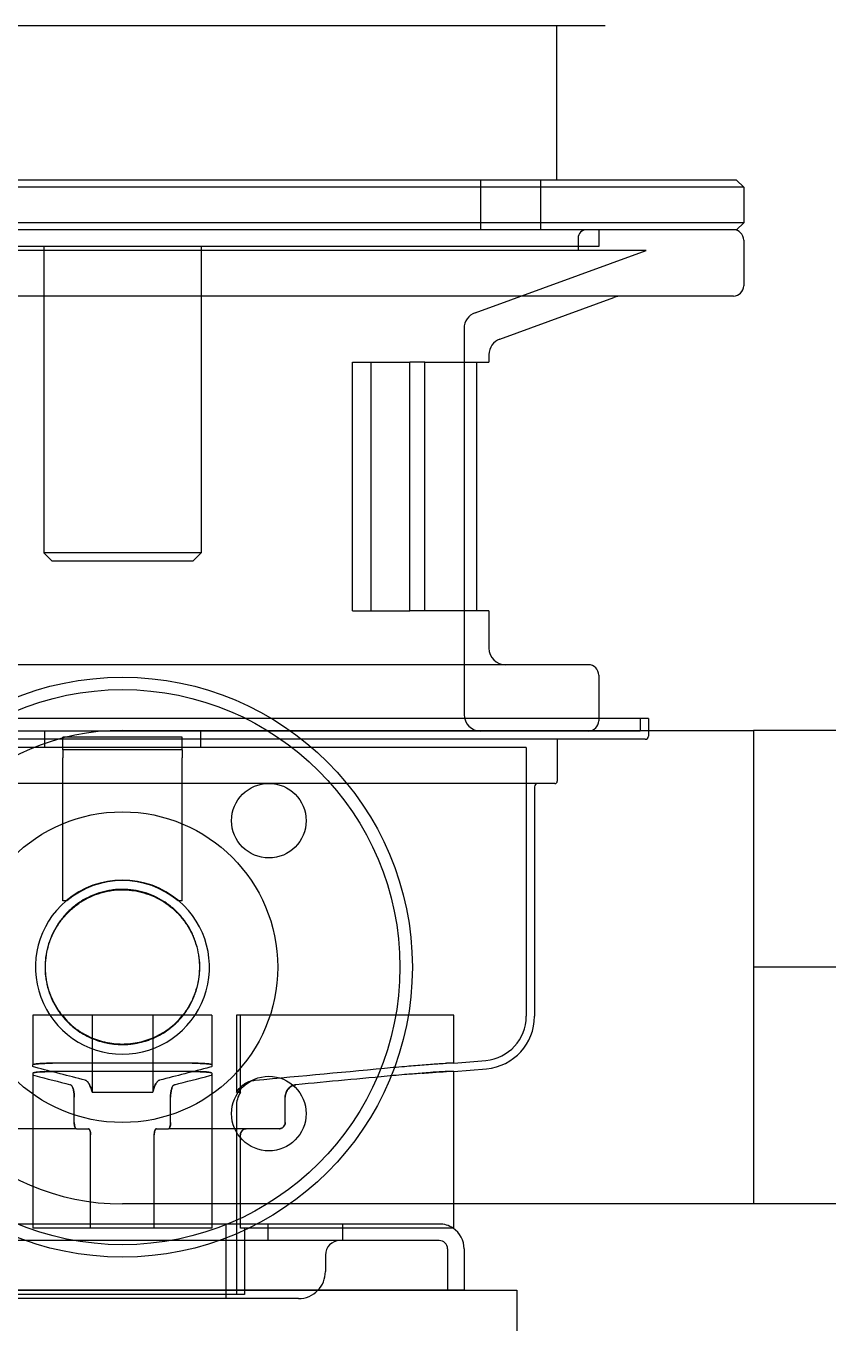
# Model space of a CAD drawing. Extents: x -32000 to 416743, y -254124 to 144214.
# Drawn here: x 256821.7 to 257015.4, y 74421.9 to 74735 of the extents above; entities that cross this region are included whole.
import ezdxf

# ---------------------------------------------------------------- set-up
doc = ezdxf.new("R2010")
doc.units = 0
doc.header["$LTSCALE"] = 10
doc.layers.add('XFM1Q40$0$COL', color=1, linetype='Continuous')
doc.layers.add('XFM1Q40$0$M-EQPM-MAU', color=22, linetype='Continuous')

# ---------------------------------------------------------------- blocks, each defined once
blk = doc.blocks.new('XFM1Q40$0$A$C6DF15AF1')
at = {"layer": 'XFM1Q40$0$M-EQPM-MAU', "extrusion": (-1.22465e-16, -1, 0)}
for p, q in [((13618.702, -13937.769, 1.661), (13618.702, -13908.269, 1.661)), ((13620.302, -13937.849, 1.661), (13620.302, -13908.188, 1.661)), ((13620.472, -13938.019, 1.661), (13620.472, -13908.019, 1.661)), ((13621.333, -13938.019, 1.661), (13621.333, -13908.019, 1.661)), ((13621.502, -13937.849, 1.661), (13621.502, -13908.188, 1.661)), ((13608.002, -13935.644, 1.661), (13608.002, -13910.394, 1.661)), ((13608.502, -13935.719, 1.661), (13608.502, -13910.319, 1.661)), ((13619.802, -13935.665, 1.661), (13619.802, -13910.373, 1.661)), ((13608.202, -13935.519, 1.661), (13608.202, -13910.519, 1.661)), ((13625.222, -13934.678, 1.661), (13625.222, -13911.36, 1.661)), ((13619.902, -13934.519, 1.661), (13619.902, -13911.519, 1.661)), ((13609.802, -13934.269, 1.661), (13609.802, -13911.769, 1.661)), ((13606.932, -13933.459, 1.661), (13606.932, -13912.579, 1.661)), ((13607.802, -13932.769, 1.661), (13607.802, -13913.269, 1.661)), ((13594.702, -13931.269, 1.661), (13594.702, -13914.769, 1.661)), ((13595.902, -13930.669, 1.661), (13595.902, -13915.369, 1.661)), ((13596.302, -13920.868, 1.661), (13596.302, -13915.677, 1.661)), ((13594.502, -13927.269, 1.661), (13594.502, -13918.769, 1.661)), ((13598.602, -13920.859, 1.661), (13598.602, -13919.228, 1.661)), ((13594.602, -13925.969, 1.661), (13594.602, -13920.069, 1.661)), ((13596.302, -13920.859, 1.661), (13596.202, -13920.859, 1.661)), ((13596.202, -13921.178, 1.661), (13596.202, -13920.859, 1.661)), ((13599.943, -13920.859, 1.661), (13596.302, -13920.859, 1.661)), ((13596.302, -13925.169, 1.661), (13596.302, -13920.868, 1.661)), ((13598.602, -13921.907, 1.661), (13598.602, -13920.859, 1.661)), ((13601.342, -13920.859, 1.661), (13600.143, -13920.859, 1.661)), ((13601.342, -13921.332, 1.661), (13601.342, -13920.859, 1.661)), ((13608.202, -13921.135, 1.661), (13607.802, -13921.135, 1.661)), ((13612.302, -13921.32, 1.661), (13612.504, -13921.119, 1.661)), ((13612.504, -13924.919, 1.661), (13612.504, -13921.119, 1.661)), ((13619.902, -13921.119, 1.661), (13612.504, -13921.119, 1.661)), ((13596.202, -13921.332, 1.661), (13596.202, -13921.178, 1.661)), ((13596.202, -13924.705, 1.661), (13596.202, -13921.332, 1.661)), ((13599.982, -13924.705, 1.661), (13599.982, -13921.332, 1.661)), ((13600.183, -13924.705, 1.661), (13600.183, -13921.332, 1.661)), ((13601.342, -13924.705, 1.661), (13601.342, -13921.332, 1.661)), ((13612.302, -13924.717, 1.661), (13612.302, -13921.32, 1.661)), ((13604.102, -13921.674, 1.661), (13604.102, -13921.579, 1.661)), ((13604.102, -13921.579, 1.661), (13607.552, -13921.579, 1.661)), ((13607.752, -13921.579, 1.661), (13607.552, -13921.579, 1.661)), ((13607.752, -13924.459, 1.661), (13607.752, -13921.579, 1.661)), ((13607.752, -13921.579, 1.661), (13608.002, -13921.579, 1.661)), ((13608.052, -13924.459, 1.661), (13608.052, -13921.579, 1.661)), ((13598.602, -13921.907, 1.661), (13598.602, -13922.199, 1.661)), ((13598.752, -13921.856, 1.661), (13599.366, -13921.856, 1.661)), ((13596.202, -13922.25, 1.661), (13598.452, -13922.25, 1.661)), ((13599.483, -13922.285, 1.661), (13599.483, -13923.753, 1.661)), ((13601.342, -13922.285, 1.661), (13599.483, -13922.285, 1.661)), ((13596.202, -13923.787, 1.661), (13598.452, -13923.787, 1.661)), ((13598.602, -13923.839, 1.661), (13598.602, -13924.13, 1.661)), ((13601.342, -13923.753, 1.661), (13599.483, -13923.753, 1.661)), ((13598.602, -13925.179, 1.661), (13598.602, -13924.13, 1.661)), ((13598.752, -13924.181, 1.661), (13599.366, -13924.181, 1.661)), ((13604.102, -13924.459, 1.661), (13604.102, -13924.364, 1.661)), ((13604.102, -13924.459, 1.661), (13607.552, -13924.459, 1.661)), ((13607.752, -13924.459, 1.661), (13607.552, -13924.459, 1.661)), ((13607.752, -13924.459, 1.661), (13608.002, -13924.459, 1.661)), ((13596.202, -13924.859, 1.661), (13596.202, -13924.705, 1.661)), ((13596.202, -13925.179, 1.661), (13596.202, -13924.859, 1.661)), ((13601.342, -13925.179, 1.661), (13601.342, -13924.705, 1.661)), ((13612.302, -13924.717, 1.661), (13612.504, -13924.919, 1.661)), ((13596.302, -13925.179, 1.661), (13596.202, -13925.179, 1.661)), ((13596.302, -13930.36, 1.661), (13596.302, -13925.169, 1.661)), ((13599.943, -13925.179, 1.661), (13596.302, -13925.179, 1.661)), ((13598.602, -13926.809, 1.661), (13598.602, -13925.179, 1.661)), ((13601.342, -13925.179, 1.661), (13600.143, -13925.179, 1.661)), ((13608.202, -13924.903, 1.661), (13607.802, -13924.903, 1.661)), ((13619.902, -13924.919, 1.661), (13612.504, -13924.919, 1.661)), ((13596.302, -13925.519, 1.661), (13594.502, -13925.519, 1.661)), ((13599.141, -13925.769, 1.661), (13594.602, -13925.769, 1.661)), ((13601.342, -13925.772, 1.661), (13599.483, -13925.772, 1.661)), ((13599.483, -13925.772, 1.661), (13599.483, -13925.869, 1.661)), ((13601.342, -13929.558, 1.661), (13601.342, -13925.772, 1.661)), ((13596.202, -13925.969, 1.661), (13594.602, -13925.969, 1.661)), ((13596.202, -13929.558, 1.661), (13596.202, -13925.867, 1.661)), ((13596.202, -13925.867, 1.661), (13596.302, -13925.867, 1.661)), ((13596.302, -13925.867, 1.661), (13598.452, -13925.867, 1.661)), ((13599.483, -13925.869, 1.661), (13601.342, -13925.869, 1.661)), ((13595.902, -13926.538, 1.661), (13596.302, -13926.538, 1.661)), ((13598.752, -13926.95, 1.661), (13599.366, -13926.95, 1.661)), ((13595.552, -13927.919, 1.661), (13595.152, -13927.919, 1.661)), ((13595.902, -13928.338, 1.661), (13596.302, -13928.338, 1.661)), ((13611.102, -13928.573, 1.661), (13611.102, -13929.954, 1.661)), ((13611.102, -13928.573, 1.661), (13617.102, -13928.573, 1.661)), ((13617.102, -13928.573, 1.661), (13617.102, -13929.954, 1.661)), ((13611.102, -13929.025, 1.661), (13617.102, -13929.025, 1.661)), ((13596.202, -13929.831, 1.661), (13596.202, -13929.558, 1.661)), ((13601.342, -13929.831, 1.661), (13601.342, -13929.558, 1.661)), ((13596.202, -13930.255, 1.661), (13596.202, -13929.831, 1.661)), ((13601.342, -13930.255, 1.661), (13601.342, -13929.831, 1.661)), ((13611.102, -13929.954, 1.661), (13617.102, -13929.954, 1.661)), ((13611.102, -13930.321, 1.661), (13611.102, -13929.954, 1.661)), ((13617.102, -13930.321, 1.661), (13617.102, -13929.954, 1.661)), ((13596.202, -13930.785, 1.661), (13596.202, -13930.255, 1.661)), ((13596.302, -13930.669, 1.661), (13596.302, -13930.36, 1.661)), ((13601.342, -13930.841, 1.661), (13601.342, -13930.255, 1.661)), ((13611.102, -13931.869, 1.661), (13611.102, -13930.321, 1.661)), ((13611.102, -13930.321, 1.661), (13617.102, -13930.321, 1.661)), ((13617.102, -13930.321, 1.661), (13617.102, -13931.869, 1.661)), ((13596.202, -13930.841, 1.661), (13596.202, -13930.785, 1.661)), ((13596.202, -13931.021, 1.661), (13596.202, -13930.841, 1.661)), ((13599.982, -13931.021, 1.661), (13599.982, -13930.841, 1.661)), ((13600.183, -13931.021, 1.661), (13600.183, -13930.841, 1.661)), ((13601.342, -13931.021, 1.661), (13601.342, -13930.841, 1.661)), ((13595.702, -13930.869, 1.661), (13594.702, -13930.869, 1.661)), ((13596.202, -13931.021, 1.661), (13599.982, -13931.021, 1.661)), ((13599.982, -13931.021, 1.661), (13600.051, -13931.809, 1.661)), ((13600.183, -13931.021, 1.661), (13601.342, -13931.021, 1.661)), ((13600.183, -13931.021, 1.661), (13600.25, -13931.792, 1.661)), ((13595.702, -13931.269, 1.661), (13594.702, -13931.269, 1.661)), ((13617.922, -13931.269, 1.661), (13608.602, -13931.269, 1.661)), ((13617.102, -13931.569, 1.661), (13611.102, -13931.569, 1.661)), ((13618.298, -13931.532, 1.661), (13619.802, -13935.665, 1.661)), ((13621.502, -13931.663, 1.661), (13620.302, -13931.663, 1.661)), ((13611.102, -13931.869, 1.661), (13610.202, -13931.869, 1.661)), ((13617.289, -13931.869, 1.661), (13617.102, -13931.869, 1.661)), ((13617.665, -13932.132, 1.661), (13618.666, -13934.882, 1.661)), ((13607.802, -13932.769, 1.661), (13601.316, -13932.769, 1.661)), ((13606.857, -13932.969, 1.661), (13601.316, -13932.969, 1.661)), ((13621.502, -13933.113, 1.661), (13620.302, -13933.113, 1.661)), ((13608.002, -13933.519, 1.661), (13606.992, -13933.519, 1.661)), ((13625.222, -13933.499, 1.661), (13621.502, -13933.499, 1.661)), ((13620.102, -13934.019, 1.661), (13619.802, -13934.019, 1.661)), ((13608.502, -13934.519, 1.661), (13608.452, -13934.519, 1.661)), ((13609.552, -13934.519, 1.661), (13608.502, -13934.519, 1.661)), ((13620.302, -13934.519, 1.661), (13619.902, -13934.519, 1.661)), ((13608.502, -13935.519, 1.661), (13608.202, -13935.519, 1.661)), ((13608.502, -13935.719, 1.661), (13608.077, -13935.719, 1.661)), ((13620.052, -13938.019, 1.661), (13618.952, -13938.019, 1.661)), ((13620.302, -13937.849, 1.661), (13620.472, -13938.019, 1.661)), ((13621.333, -13938.019, 1.661), (13620.472, -13938.019, 1.661)), ((13621.502, -13937.849, 1.661), (13621.333, -13938.019, 1.661))]:
    blk.add_line(p, q, dxfattribs=at)
at = {"layer": 'XFM1Q40$0$M-EQPM-MAU'}
for p, q in [((13596.787, -13938.259, 1.661), (13596.787, -13923.019, 1.661)), ((13608.217, -13923.019, 1.661), (13608.217, -13938.259, 1.661)), ((13608.217, -13938.259, 1.661), (13596.787, -13938.259, 1.661)), ((13596.787, -13987.008, 1.661), (13596.787, -13938.259, 1.661)), ((13602.502, -13987.413, 1.661), (13602.502, -13938.259, 1.661)), ((13608.217, -13987.211, 1.661), (13608.217, -13938.259, 1.661))]:
    blk.add_line(p, q, dxfattribs=at)
at = {"layer": 'XFM1Q40$0$M-EQPM-MAU', "elevation": 1.661}
blk.add_lwpolyline([(13593.102, -13913.494), (13594.702, -13913.494), (13594.702, -13932.544), (13593.102, -13932.544)], close=True, dxfattribs=at)
at = {"layer": 'XFM1Q40$0$M-EQPM-MAU'}
for centre, radius in [((13602.502, -13923.019, 1.661), 7), ((13602.502, -13923.019, 1.661), 6.7), ((13602.502, -13923.019, 1.661), 3.75), ((13598.967, -13926.554, 1.661), 0.9), ((13606.038, -13926.554, 1.661), 0.9)]:
    blk.add_circle(centre, radius, dxfattribs=at)
for centre, radius, start, end in [((13602.502, -13923.019, 1.661), 5.715, 0, 180), ((13602.502, -13923.019, 1.661), 2.101, 40.3896, 319.6104), ((13602.502, -13923.019, 1.661), 2.101, 319.6104, 40.3896), ((13602.502, -13923.019, 1.661), 2.09, 319.9493, 40.0507), ((13599.141, -13926.404, 1.661), 0.635, 57.4072, 90), ((13595.152, -13927.269, 1.661), 0.65, 180, 226.1869), ((13595.152, -13927.269, 1.661), 0.65, 226.1869, 270), ((13595.552, -13928.269, 1.661), 0.35, 0, 90), ((13595.702, -13930.669, 1.661), 0.2, 270, 0), ((13595.702, -13930.669, 1.661), 0.6, 326.4427, 0), ((13595.702, -13930.669, 1.661), 0.6, 270, 326.4427), ((13608.602, -13931.669, 1.661), 0.4, 90, 180), ((13617.922, -13931.669, 1.661), 0.4, 20, 90), ((13601.316, -13931.699, 1.661), 1.27, 185, 270), ((13601.316, -13931.699, 1.661), 1.07, 185, 270), ((13610.202, -13932.269, 1.661), 0.4, 90, 180), ((13617.289, -13932.269, 1.661), 0.4, 20, 90), ((13606.857, -13933.044, 1.661), 0.075, 0, 90), ((13606.992, -13933.459, 1.661), 0.06, 180, 270), ((13608.452, -13934.269, 1.661), 0.25, 180, 270), ((13609.552, -13934.269, 1.661), 0.25, 270, 0), ((13620.102, -13934.219, 1.661), 0.2, 0, 90), ((13618.102, -13935.087, 1.661), 0.6, 0, 20), ((13608.077, -13935.644, 1.661), 0.075, 180, 270), ((13618.952, -13937.769, 1.661), 0.25, 180, 270), ((13620.052, -13937.769, 1.661), 0.25, 270, 0)]:
    blk.add_arc(centre, radius, start, end, dxfattribs=at)
for points in [[(13599.883, -13920.907, 1.661), (13599.81, -13921.192, 1.661), (13599.737, -13921.477, 1.661), (13599.665, -13921.762, 1.661)], [(13599.774, -13922.12, 1.661), (13599.877, -13921.716, 1.661), (13599.98, -13921.311, 1.661), (13600.084, -13920.907, 1.661)], [(13599.907, -13920.859, 1.661), (13599.899, -13920.859, 1.661), (13599.891, -13920.875, 1.661), (13599.883, -13920.907, 1.661)], [(13600.084, -13920.907, 1.661), (13600.092, -13920.875, 1.661), (13600.1, -13920.859, 1.661), (13600.108, -13920.859, 1.661)], [(13600.084, -13925.13, 1.661), (13599.98, -13924.726, 1.661), (13599.877, -13924.322, 1.661), (13599.774, -13923.917, 1.661)], [(13599.665, -13924.275, 1.661), (13599.737, -13924.56, 1.661), (13599.81, -13924.845, 1.661), (13599.883, -13925.13, 1.661)], [(13599.883, -13925.13, 1.661), (13599.891, -13925.163, 1.661), (13599.899, -13925.179, 1.661), (13599.907, -13925.179, 1.661)], [(13600.108, -13925.179, 1.661), (13600.1, -13925.179, 1.661), (13600.092, -13925.163, 1.661), (13600.084, -13925.13, 1.661)], [(13599.774, -13926.225, 1.661), (13599.877, -13927.336, 1.661), (13599.98, -13928.447, 1.661), (13600.084, -13929.558, 1.661)], [(13599.883, -13929.558, 1.661), (13599.81, -13928.774, 1.661), (13599.737, -13927.991, 1.661), (13599.665, -13927.208, 1.661)], [(13599.907, -13929.831, 1.661), (13599.899, -13929.737, 1.661), (13599.891, -13929.646, 1.661), (13599.883, -13929.558, 1.661)], [(13600.084, -13929.558, 1.661), (13600.092, -13929.646, 1.661), (13600.1, -13929.737, 1.661), (13600.108, -13929.831, 1.661)], [(13600.108, -13929.831, 1.661), (13600.12, -13929.972, 1.661), (13600.131, -13930.114, 1.661), (13600.143, -13930.255, 1.661)]]:
    blk.add_open_spline(points, degree=3, dxfattribs=at)
for points, knots in [([(13599.982, -13921.332, 1.661), (13599.982, -13921.265, 1.661), (13599.981, -13921.202, 1.661), (13599.977, -13921.085, 1.661), (13599.975, -13921.034, 1.661), (13599.969, -13920.97, 1.661), (13599.967, -13920.951, 1.661), (13599.963, -13920.918, 1.661), (13599.961, -13920.904, 1.661), (13599.954, -13920.87, 1.661), (13599.948, -13920.859, 1.661), (13599.943, -13920.859, 1.661)], [0.000000202, 0.000000202, 0.000000202, 0.000000202, 0.002031605, 0.002031605, 0.004063009, 0.004063009, 0.005078711, 0.005078711, 0.006094412, 0.006094412, 0.008125816, 0.008125816, 0.008125816, 0.008125816]), ([(13599.943, -13920.859, 1.661), (13599.948, -13920.859, 1.661), (13599.954, -13920.87, 1.661), (13599.963, -13920.916, 1.661), (13599.968, -13920.949, 1.661), (13599.975, -13921.035, 1.661), (13599.977, -13921.085, 1.661), (13599.981, -13921.202, 1.661), (13599.982, -13921.265, 1.661), (13599.982, -13921.332, 1.661)], [0.000000198, 0.000000198, 0.000000198, 0.000000198, 0.002031508, 0.002031508, 0.004062818, 0.004062818, 0.006094128, 0.006094128, 0.008125438, 0.008125438, 0.008125438, 0.008125438]), ([(13600.108, -13920.859, 1.661), (13600.115, -13920.859, 1.661), (13600.122, -13920.859, 1.661), (13600.13, -13920.859, 1.661), (13600.134, -13920.859, 1.661), (13600.139, -13920.859, 1.661), (13600.143, -13920.859, 1.661)], [0.009149063, 0.009149063, 0.009149063, 0.009149063, 0.011757361, 0.011757361, 0.011757361, 0.013400314, 0.013400314, 0.013400314, 0.013400314]), ([(13600.183, -13921.332, 1.661), (13600.183, -13921.265, 1.661), (13600.182, -13921.202, 1.661), (13600.178, -13921.085, 1.661), (13600.175, -13921.034, 1.661), (13600.17, -13920.97, 1.661), (13600.168, -13920.951, 1.661), (13600.164, -13920.918, 1.661), (13600.162, -13920.904, 1.661), (13600.154, -13920.87, 1.661), (13600.149, -13920.859, 1.661), (13600.143, -13920.859, 1.661)], [0.000000202, 0.000000202, 0.000000202, 0.000000202, 0.002031605, 0.002031605, 0.004063009, 0.004063009, 0.005078711, 0.005078711, 0.006094412, 0.006094412, 0.008125816, 0.008125816, 0.008125816, 0.008125816]), ([(13600.143, -13920.859, 1.661), (13600.149, -13920.859, 1.661), (13600.154, -13920.87, 1.661), (13600.164, -13920.916, 1.661), (13600.168, -13920.949, 1.661), (13600.175, -13921.035, 1.661), (13600.178, -13921.085, 1.661), (13600.182, -13921.202, 1.661), (13600.183, -13921.265, 1.661), (13600.183, -13921.332, 1.661)], [0.000000198, 0.000000198, 0.000000198, 0.000000198, 0.002031508, 0.002031508, 0.004062818, 0.004062818, 0.006094128, 0.006094128, 0.008125438, 0.008125438, 0.008125438, 0.008125438]), ([(13601.316, -13924.467, 1.661), (13601.454, -13924.579, 1.661), (13601.604, -13924.669, 1.661), (13601.807, -13924.755, 1.661), (13601.848, -13924.771, 1.661), (13601.932, -13924.8, 1.661), (13601.974, -13924.812, 1.661), (13602.102, -13924.846, 1.661), (13602.188, -13924.863, 1.661), (13602.319, -13924.879, 1.661), (13602.363, -13924.883, 1.661), (13602.451, -13924.887, 1.661), (13602.496, -13924.888, 1.661), (13602.629, -13924.885, 1.661), (13602.716, -13924.877, 1.661), (13602.89, -13924.849, 1.661), (13602.975, -13924.829, 1.661), (13603.102, -13924.79, 1.661), (13603.144, -13924.775, 1.661), (13603.226, -13924.743, 1.661), (13603.267, -13924.726, 1.661), (13603.386, -13924.67, 1.661), (13603.462, -13924.627, 1.661), (13603.609, -13924.531, 1.661), (13603.68, -13924.477, 1.661), (13603.812, -13924.361, 1.661), (13603.873, -13924.299, 1.661), (13603.959, -13924.199, 1.661), (13603.986, -13924.165, 1.661), (13604.039, -13924.094, 1.661), (13604.064, -13924.058, 1.661), (13604.183, -13923.871, 1.661), (13604.255, -13923.712, 1.661), (13604.318, -13923.5, 1.661), (13604.329, -13923.457, 1.661), (13604.347, -13923.37, 1.661), (13604.355, -13923.327, 1.661), (13604.374, -13923.196, 1.661), (13604.38, -13923.108, 1.661), (13604.38, -13922.977, 1.661), (13604.379, -13922.932, 1.661), (13604.373, -13922.844, 1.661), (13604.368, -13922.8, 1.661), (13604.349, -13922.668, 1.661), (13604.331, -13922.582, 1.661), (13604.281, -13922.414, 1.661), (13604.251, -13922.331, 1.661), (13604.178, -13922.17, 1.661), (13604.136, -13922.092, 1.661), (13604.042, -13921.945, 1.661), (13603.99, -13921.874, 1.661), (13603.904, -13921.774, 1.661), (13603.874, -13921.741, 1.661), (13603.812, -13921.678, 1.661), (13603.78, -13921.648, 1.661), (13603.681, -13921.561, 1.661), (13603.611, -13921.508, 1.661), (13603.502, -13921.436, 1.661), (13603.464, -13921.413, 1.661), (13603.387, -13921.37, 1.661), (13603.348, -13921.349, 1.661), (13603.148, -13921.255, 1.661), (13602.981, -13921.203, 1.661), (13602.762, -13921.167, 1.661), (13602.718, -13921.162, 1.661), (13602.63, -13921.154, 1.661), (13602.586, -13921.151, 1.661), (13602.454, -13921.149, 1.661), (13602.366, -13921.153, 1.661), (13602.235, -13921.168, 1.661), (13602.191, -13921.175, 1.661), (13602.104, -13921.192, 1.661), (13602.061, -13921.202, 1.661), (13601.933, -13921.236, 1.661), (13601.85, -13921.264, 1.661), (13601.688, -13921.332, 1.661), (13601.61, -13921.372, 1.661), (13601.457, -13921.463, 1.661), (13601.385, -13921.514, 1.661), (13601.316, -13921.57, 1.661)], [0.00000025, 0.00000025, 0.00000025, 0.00000025, 0.00526723, 0.00526723, 0.00658397, 0.00658397, 0.00790072, 0.00790072, 0.0105342, 0.0105342, 0.01185095, 0.01185095, 0.01316769, 0.01316769, 0.01580118, 0.01580118, 0.01843466, 0.01843466, 0.01975141, 0.01975141, 0.02106815, 0.02106815, 0.02370164, 0.02370164, 0.02633513, 0.02633513, 0.02896861, 0.02896861, 0.03028536, 0.03028536, 0.0316021, 0.0316021, 0.03686907, 0.03686907, 0.03818582, 0.03818582, 0.03950256, 0.03950256, 0.04213605, 0.04213605, 0.04345279, 0.04345279, 0.04476954, 0.04476954, 0.04740302, 0.04740302, 0.05003651, 0.05003651, 0.05267, 0.05267, 0.05530348, 0.05530348, 0.05662023, 0.05662023, 0.05793697, 0.05793697, 0.06057046, 0.06057046, 0.0618872, 0.0618872, 0.06320394, 0.06320394, 0.06847092, 0.06847092, 0.06978766, 0.06978766, 0.07110441, 0.07110441, 0.07373789, 0.07373789, 0.07505464, 0.07505464, 0.07637138, 0.07637138, 0.07900487, 0.07900487, 0.08163835, 0.08163835, 0.08427184, 0.08427184, 0.08427184, 0.08427184]), ([(13601.316, -13921.584, 1.661), (13601.453, -13921.472, 1.661), (13601.602, -13921.381, 1.661), (13601.804, -13921.295, 1.661), (13601.845, -13921.279, 1.661), (13601.928, -13921.25, 1.661), (13601.971, -13921.237, 1.661), (13602.097, -13921.203, 1.661), (13602.183, -13921.186, 1.661), (13602.314, -13921.17, 1.661), (13602.357, -13921.166, 1.661), (13602.445, -13921.161, 1.661), (13602.49, -13921.16, 1.661), (13602.622, -13921.162, 1.661), (13602.71, -13921.17, 1.661), (13602.882, -13921.197, 1.661), (13602.968, -13921.217, 1.661), (13603.094, -13921.256, 1.661), (13603.136, -13921.27, 1.661), (13603.218, -13921.302, 1.661), (13603.259, -13921.319, 1.661), (13603.377, -13921.375, 1.661), (13603.453, -13921.417, 1.661), (13603.6, -13921.513, 1.661), (13603.671, -13921.567, 1.661), (13603.802, -13921.682, 1.661), (13603.864, -13921.744, 1.661), (13603.949, -13921.843, 1.661), (13603.976, -13921.877, 1.661), (13604.029, -13921.947, 1.661), (13604.054, -13921.984, 1.661), (13604.173, -13922.169, 1.661), (13604.245, -13922.328, 1.661), (13604.307, -13922.539, 1.661), (13604.318, -13922.582, 1.661), (13604.337, -13922.668, 1.661), (13604.345, -13922.712, 1.661), (13604.363, -13922.842, 1.661), (13604.37, -13922.929, 1.661), (13604.37, -13923.061, 1.661), (13604.368, -13923.105, 1.661), (13604.362, -13923.193, 1.661), (13604.357, -13923.237, 1.661), (13604.339, -13923.368, 1.661), (13604.32, -13923.453, 1.661), (13604.271, -13923.621, 1.661), (13604.241, -13923.703, 1.661), (13604.167, -13923.865, 1.661), (13604.126, -13923.941, 1.661), (13604.032, -13924.089, 1.661), (13603.98, -13924.159, 1.661), (13603.894, -13924.258, 1.661), (13603.864, -13924.291, 1.661), (13603.802, -13924.354, 1.661), (13603.77, -13924.384, 1.661), (13603.672, -13924.47, 1.661), (13603.602, -13924.523, 1.661), (13603.493, -13924.594, 1.661), (13603.455, -13924.617, 1.661), (13603.379, -13924.66, 1.661), (13603.339, -13924.68, 1.661), (13603.14, -13924.774, 1.661), (13602.973, -13924.825, 1.661), (13602.755, -13924.86, 1.661), (13602.711, -13924.866, 1.661), (13602.623, -13924.873, 1.661), (13602.579, -13924.876, 1.661), (13602.448, -13924.878, 1.661), (13602.361, -13924.873, 1.661), (13602.186, -13924.852, 1.661), (13602.099, -13924.835, 1.661), (13601.929, -13924.789, 1.661), (13601.847, -13924.761, 1.661), (13601.726, -13924.709, 1.661), (13601.686, -13924.691, 1.661), (13601.608, -13924.651, 1.661), (13601.57, -13924.629, 1.661), (13601.456, -13924.56, 1.661), (13601.384, -13924.51, 1.661), (13601.316, -13924.454, 1.661)], [0.00000026, 0.00000026, 0.00000026, 0.00000026, 0.00524865, 0.00524865, 0.00656074, 0.00656074, 0.00787284, 0.00787284, 0.01049704, 0.01049704, 0.01180913, 0.01180913, 0.01312123, 0.01312123, 0.01574543, 0.01574543, 0.01836962, 0.01836962, 0.01968172, 0.01968172, 0.02099382, 0.02099382, 0.02361801, 0.02361801, 0.02624221, 0.02624221, 0.0288664, 0.0288664, 0.0301785, 0.0301785, 0.0314906, 0.0314906, 0.03673899, 0.03673899, 0.03805108, 0.03805108, 0.03936318, 0.03936318, 0.04198738, 0.04198738, 0.04329947, 0.04329947, 0.04461157, 0.04461157, 0.04723577, 0.04723577, 0.04985996, 0.04985996, 0.05248416, 0.05248416, 0.05510835, 0.05510835, 0.05642045, 0.05642045, 0.05773254, 0.05773254, 0.06035674, 0.06035674, 0.06166884, 0.06166884, 0.06298093, 0.06298093, 0.06822932, 0.06822932, 0.06954142, 0.06954142, 0.07085352, 0.07085352, 0.07347771, 0.07347771, 0.07610191, 0.07610191, 0.0787261, 0.0787261, 0.0800382, 0.0800382, 0.0813503, 0.0813503, 0.08397449, 0.08397449, 0.08397449, 0.08397449]), ([(13599.665, -13921.762, 1.661), (13599.663, -13921.768, 1.661), (13599.66, -13921.775, 1.661), (13599.65, -13921.787, 1.661), (13599.643, -13921.793, 1.661), (13599.627, -13921.804, 1.661), (13599.617, -13921.81, 1.661), (13599.595, -13921.82, 1.661), (13599.582, -13921.825, 1.661), (13599.555, -13921.833, 1.661), (13599.54, -13921.837, 1.661), (13599.509, -13921.844, 1.661), (13599.492, -13921.847, 1.661), (13599.457, -13921.851, 1.661), (13599.44, -13921.853, 1.661), (13599.403, -13921.855, 1.661), (13599.384, -13921.856, 1.661), (13599.366, -13921.856, 1.661)], [0.000002276, 0.000002276, 0.000002276, 0.000002276, 0.000556029, 0.000556029, 0.001109782, 0.001109782, 0.001663534, 0.001663534, 0.002217287, 0.002217287, 0.00277104, 0.00277104, 0.003324792, 0.003324792, 0.003878545, 0.003878545, 0.004432298, 0.004432298, 0.004432298, 0.004432298]), ([(13599.366, -13921.856, 1.661), (13599.384, -13921.856, 1.661), (13599.403, -13921.855, 1.661), (13599.439, -13921.853, 1.661), (13599.457, -13921.851, 1.661), (13599.492, -13921.847, 1.661), (13599.508, -13921.844, 1.661), (13599.54, -13921.837, 1.661), (13599.555, -13921.833, 1.661), (13599.582, -13921.825, 1.661), (13599.594, -13921.82, 1.661), (13599.617, -13921.81, 1.661), (13599.627, -13921.804, 1.661), (13599.643, -13921.793, 1.661), (13599.649, -13921.787, 1.661), (13599.66, -13921.775, 1.661), (13599.663, -13921.768, 1.661), (13599.665, -13921.762, 1.661)], [0.000000197, 0.000000197, 0.000000197, 0.000000197, 0.000553939, 0.000553939, 0.00110768, 0.00110768, 0.001661422, 0.001661422, 0.002215164, 0.002215164, 0.002768905, 0.002768905, 0.003322647, 0.003322647, 0.003876389, 0.003876389, 0.00443013, 0.00443013, 0.00443013, 0.00443013]), ([(13601.316, -13921.57, 1.661), (13601.208, -13921.658, 1.661), (13601.112, -13921.756, 1.661), (13600.985, -13921.92, 1.661), (13600.945, -13921.977, 1.661), (13600.873, -13922.095, 1.661), (13600.841, -13922.155, 1.661), (13600.783, -13922.28, 1.661), (13600.757, -13922.343, 1.661), (13600.724, -13922.442, 1.661), (13600.714, -13922.475, 1.661), (13600.695, -13922.541, 1.661), (13600.687, -13922.575, 1.661), (13600.65, -13922.742, 1.661), (13600.635, -13922.879, 1.661), (13600.635, -13923.052, 1.661), (13600.636, -13923.087, 1.661), (13600.639, -13923.157, 1.661), (13600.642, -13923.191, 1.661), (13600.653, -13923.294, 1.661), (13600.665, -13923.362, 1.661), (13600.694, -13923.496, 1.661), (13600.712, -13923.562, 1.661), (13600.746, -13923.66, 1.661), (13600.758, -13923.692, 1.661), (13600.783, -13923.756, 1.661), (13600.797, -13923.788, 1.661), (13600.869, -13923.943, 1.661), (13600.94, -13924.06, 1.661), (13601.047, -13924.198, 1.661), (13601.069, -13924.225, 1.661), (13601.115, -13924.277, 1.661), (13601.138, -13924.302, 1.661), (13601.211, -13924.377, 1.661), (13601.262, -13924.424, 1.661), (13601.316, -13924.467, 1.661)], [0.00000025, 0.00000025, 0.00000025, 0.00000025, 0.00412717, 0.00412717, 0.00619063, 0.00619063, 0.00825409, 0.00825409, 0.01031755, 0.01031755, 0.01134928, 0.01134928, 0.01238101, 0.01238101, 0.01650792, 0.01650792, 0.01753965, 0.01753965, 0.01857138, 0.01857138, 0.02063484, 0.02063484, 0.0226983, 0.0226983, 0.02373003, 0.02373003, 0.02476176, 0.02476176, 0.02888867, 0.02888867, 0.0299204, 0.0299204, 0.03095213, 0.03095213, 0.03301559, 0.03301559, 0.03301559, 0.03301559]), ([(13601.316, -13921.584, 1.661), (13601.209, -13921.671, 1.661), (13601.115, -13921.769, 1.661), (13601.011, -13921.904, 1.661), (13600.991, -13921.932, 1.661), (13600.952, -13921.988, 1.661), (13600.933, -13922.017, 1.661), (13600.88, -13922.105, 1.661), (13600.849, -13922.165, 1.661), (13600.792, -13922.287, 1.661), (13600.767, -13922.35, 1.661), (13600.735, -13922.446, 1.661), (13600.725, -13922.479, 1.661), (13600.707, -13922.545, 1.661), (13600.698, -13922.578, 1.661), (13600.662, -13922.745, 1.661), (13600.647, -13922.88, 1.661), (13600.647, -13923.05, 1.661), (13600.648, -13923.084, 1.661), (13600.652, -13923.153, 1.661), (13600.654, -13923.187, 1.661), (13600.665, -13923.29, 1.661), (13600.676, -13923.357, 1.661), (13600.705, -13923.49, 1.661), (13600.723, -13923.555, 1.661), (13600.766, -13923.684, 1.661), (13600.791, -13923.748, 1.661), (13600.877, -13923.933, 1.661), (13600.946, -13924.049, 1.661), (13601.071, -13924.212, 1.661), (13601.116, -13924.264, 1.661), (13601.212, -13924.363, 1.661), (13601.263, -13924.41, 1.661), (13601.316, -13924.454, 1.661)], [0.00000025, 0.00000025, 0.00000025, 0.00000025, 0.00408585, 0.00408585, 0.00510725, 0.00510725, 0.00612865, 0.00612865, 0.00817144, 0.00817144, 0.01021424, 0.01021424, 0.01123564, 0.01123564, 0.01225704, 0.01225704, 0.01634263, 0.01634263, 0.01736403, 0.01736403, 0.01838543, 0.01838543, 0.02042822, 0.02042822, 0.02247102, 0.02247102, 0.02451382, 0.02451382, 0.02859941, 0.02859941, 0.03064221, 0.03064221, 0.032685, 0.032685, 0.032685, 0.032685]), ([(13608.002, -13921.579, 1.661), (13608.002, -13921.579, 1.661), (13608.007, -13921.579, 1.661), (13608.025, -13921.579, 1.661), (13608.038, -13921.579, 1.661), (13608.052, -13921.579, 1.661)], [0.0007946848, 0.0007946848, 0.0007946848, 0.0007946848, 0.0012562467, 0.0012562467, 0.0017178085, 0.0017178085, 0.0017178085, 0.0017178085]), ([(13598.752, -13921.856, 1.661), (13598.742, -13921.856, 1.661), (13598.733, -13921.856, 1.661), (13598.713, -13921.858, 1.661), (13598.704, -13921.859, 1.661), (13598.686, -13921.861, 1.661), (13598.677, -13921.863, 1.661), (13598.661, -13921.866, 1.661), (13598.653, -13921.869, 1.661), (13598.632, -13921.876, 1.661), (13598.621, -13921.881, 1.661), (13598.606, -13921.894, 1.661), (13598.602, -13921.901, 1.661), (13598.602, -13921.907, 1.661)], [0.000000197, 0.000000197, 0.000000197, 0.000000197, 0.000293659, 0.000293659, 0.000587121, 0.000587121, 0.000880584, 0.000880584, 0.001174046, 0.001174046, 0.00176097, 0.00176097, 0.002347894, 0.002347894, 0.002347894, 0.002347894]), ([(13598.602, -13921.907, 1.661), (13598.602, -13921.904, 1.661), (13598.603, -13921.901, 1.661), (13598.607, -13921.894, 1.661), (13598.61, -13921.891, 1.661), (13598.617, -13921.885, 1.661), (13598.622, -13921.882, 1.661), (13598.633, -13921.876, 1.661), (13598.639, -13921.873, 1.661), (13598.66, -13921.866, 1.661), (13598.677, -13921.862, 1.661), (13598.713, -13921.857, 1.661), (13598.733, -13921.856, 1.661), (13598.752, -13921.856, 1.661)], [0.00234805, 0.00234805, 0.00234805, 0.00234805, 0.00264127, 0.00264127, 0.002934489, 0.002934489, 0.003227709, 0.003227709, 0.003520928, 0.003520928, 0.004107367, 0.004107367, 0.004693806, 0.004693806, 0.004693806, 0.004693806]), ([(13598.602, -13922.199, 1.661), (13598.602, -13922.202, 1.661), (13598.601, -13922.206, 1.661), (13598.598, -13922.212, 1.661), (13598.595, -13922.215, 1.661), (13598.587, -13922.222, 1.661), (13598.583, -13922.225, 1.661), (13598.572, -13922.23, 1.661), (13598.566, -13922.233, 1.661), (13598.545, -13922.24, 1.661), (13598.528, -13922.244, 1.661), (13598.492, -13922.249, 1.661), (13598.472, -13922.25, 1.661), (13598.452, -13922.25, 1.661)], [0.001341133, 0.001341133, 0.001341133, 0.001341133, 0.00163457, 0.00163457, 0.001928006, 0.001928006, 0.002221442, 0.002221442, 0.002514878, 0.002514878, 0.00310175, 0.00310175, 0.003688623, 0.003688623, 0.003688623, 0.003688623]), ([(13598.452, -13922.25, 1.661), (13598.462, -13922.25, 1.661), (13598.472, -13922.25, 1.661), (13598.491, -13922.249, 1.661), (13598.501, -13922.248, 1.661), (13598.519, -13922.245, 1.661), (13598.528, -13922.243, 1.661), (13598.544, -13922.24, 1.661), (13598.552, -13922.237, 1.661), (13598.572, -13922.23, 1.661), (13598.584, -13922.225, 1.661), (13598.598, -13922.212, 1.661), (13598.602, -13922.205, 1.661), (13598.602, -13922.199, 1.661)], [0.000000197, 0.000000197, 0.000000197, 0.000000197, 0.000293878, 0.000293878, 0.000587558, 0.000587558, 0.000881238, 0.000881238, 0.001174919, 0.001174919, 0.00176228, 0.00176228, 0.002349641, 0.002349641, 0.002349641, 0.002349641]), ([(13599.774, -13922.12, 1.661), (13599.77, -13922.137, 1.661), (13599.76, -13922.153, 1.661), (13599.73, -13922.184, 1.661), (13599.71, -13922.2, 1.661), (13599.66, -13922.228, 1.661), (13599.63, -13922.241, 1.661), (13599.562, -13922.265, 1.661), (13599.525, -13922.276, 1.661), (13599.483, -13922.285, 1.661)], [0.000002273, 0.000002273, 0.000002273, 0.000002273, 0.001449016, 0.001449016, 0.002895758, 0.002895758, 0.0043425, 0.0043425, 0.005789242, 0.005789242, 0.005789242, 0.005789242]), ([(13599.483, -13922.285, 1.661), (13599.525, -13922.276, 1.661), (13599.562, -13922.265, 1.661), (13599.629, -13922.241, 1.661), (13599.659, -13922.228, 1.661), (13599.709, -13922.2, 1.661), (13599.73, -13922.185, 1.661), (13599.76, -13922.153, 1.661), (13599.77, -13922.137, 1.661), (13599.774, -13922.12, 1.661)], [0.000000388, 0.000000388, 0.000000388, 0.000000388, 0.001447104, 0.001447104, 0.00289382, 0.00289382, 0.004340536, 0.004340536, 0.005787251, 0.005787251, 0.005787251, 0.005787251]), ([(13598.452, -13923.787, 1.661), (13598.462, -13923.787, 1.661), (13598.472, -13923.787, 1.661), (13598.491, -13923.789, 1.661), (13598.501, -13923.79, 1.661), (13598.519, -13923.792, 1.661), (13598.528, -13923.794, 1.661), (13598.544, -13923.798, 1.661), (13598.552, -13923.8, 1.661), (13598.572, -13923.807, 1.661), (13598.584, -13923.813, 1.661), (13598.598, -13923.825, 1.661), (13598.602, -13923.832, 1.661), (13598.602, -13923.839, 1.661)], [0.000000197, 0.000000197, 0.000000197, 0.000000197, 0.000293878, 0.000293878, 0.000587558, 0.000587558, 0.000881238, 0.000881238, 0.001174919, 0.001174919, 0.00176228, 0.00176228, 0.002349641, 0.002349641, 0.002349641, 0.002349641]), ([(13598.602, -13923.839, 1.661), (13598.602, -13923.835, 1.661), (13598.601, -13923.832, 1.661), (13598.598, -13923.825, 1.661), (13598.595, -13923.822, 1.661), (13598.587, -13923.816, 1.661), (13598.583, -13923.813, 1.661), (13598.572, -13923.807, 1.661), (13598.566, -13923.805, 1.661), (13598.545, -13923.797, 1.661), (13598.528, -13923.794, 1.661), (13598.492, -13923.788, 1.661), (13598.472, -13923.787, 1.661), (13598.452, -13923.787, 1.661)], [0.001341133, 0.001341133, 0.001341133, 0.001341133, 0.00163457, 0.00163457, 0.001928006, 0.001928006, 0.002221442, 0.002221442, 0.002514878, 0.002514878, 0.00310175, 0.00310175, 0.003688623, 0.003688623, 0.003688623, 0.003688623]), ([(13599.483, -13923.753, 1.661), (13599.525, -13923.762, 1.661), (13599.562, -13923.772, 1.661), (13599.629, -13923.796, 1.661), (13599.659, -13923.809, 1.661), (13599.709, -13923.838, 1.661), (13599.73, -13923.853, 1.661), (13599.76, -13923.884, 1.661), (13599.77, -13923.901, 1.661), (13599.774, -13923.917, 1.661)], [0.000000388, 0.000000388, 0.000000388, 0.000000388, 0.001447104, 0.001447104, 0.00289382, 0.00289382, 0.004340536, 0.004340536, 0.005787251, 0.005787251, 0.005787251, 0.005787251]), ([(13599.774, -13923.917, 1.661), (13599.77, -13923.901, 1.661), (13599.76, -13923.884, 1.661), (13599.73, -13923.853, 1.661), (13599.71, -13923.838, 1.661), (13599.66, -13923.809, 1.661), (13599.63, -13923.796, 1.661), (13599.562, -13923.772, 1.661), (13599.525, -13923.762, 1.661), (13599.483, -13923.753, 1.661)], [0.000002273, 0.000002273, 0.000002273, 0.000002273, 0.001449016, 0.001449016, 0.002895758, 0.002895758, 0.0043425, 0.0043425, 0.005789242, 0.005789242, 0.005789242, 0.005789242]), ([(13598.752, -13924.181, 1.661), (13598.742, -13924.181, 1.661), (13598.733, -13924.181, 1.661), (13598.713, -13924.18, 1.661), (13598.704, -13924.179, 1.661), (13598.686, -13924.176, 1.661), (13598.677, -13924.175, 1.661), (13598.661, -13924.171, 1.661), (13598.653, -13924.169, 1.661), (13598.632, -13924.162, 1.661), (13598.621, -13924.156, 1.661), (13598.606, -13924.143, 1.661), (13598.602, -13924.137, 1.661), (13598.602, -13924.13, 1.661)], [0.000000197, 0.000000197, 0.000000197, 0.000000197, 0.000293659, 0.000293659, 0.000587121, 0.000587121, 0.000880584, 0.000880584, 0.001174046, 0.001174046, 0.00176097, 0.00176097, 0.002347894, 0.002347894, 0.002347894, 0.002347894]), ([(13598.602, -13924.13, 1.661), (13598.602, -13924.133, 1.661), (13598.603, -13924.137, 1.661), (13598.607, -13924.143, 1.661), (13598.61, -13924.147, 1.661), (13598.617, -13924.153, 1.661), (13598.622, -13924.156, 1.661), (13598.633, -13924.161, 1.661), (13598.639, -13924.164, 1.661), (13598.66, -13924.171, 1.661), (13598.677, -13924.175, 1.661), (13598.713, -13924.18, 1.661), (13598.733, -13924.181, 1.661), (13598.752, -13924.181, 1.661)], [0.00234805, 0.00234805, 0.00234805, 0.00234805, 0.00264127, 0.00264127, 0.002934489, 0.002934489, 0.003227709, 0.003227709, 0.003520928, 0.003520928, 0.004107367, 0.004107367, 0.004693806, 0.004693806, 0.004693806, 0.004693806]), ([(13599.366, -13924.181, 1.661), (13599.384, -13924.181, 1.661), (13599.403, -13924.182, 1.661), (13599.439, -13924.184, 1.661), (13599.457, -13924.186, 1.661), (13599.492, -13924.191, 1.661), (13599.508, -13924.194, 1.661), (13599.54, -13924.2, 1.661), (13599.555, -13924.204, 1.661), (13599.582, -13924.213, 1.661), (13599.594, -13924.217, 1.661), (13599.617, -13924.228, 1.661), (13599.627, -13924.233, 1.661), (13599.643, -13924.244, 1.661), (13599.649, -13924.25, 1.661), (13599.66, -13924.263, 1.661), (13599.663, -13924.269, 1.661), (13599.665, -13924.275, 1.661)], [0.000000197, 0.000000197, 0.000000197, 0.000000197, 0.000553939, 0.000553939, 0.00110768, 0.00110768, 0.001661422, 0.001661422, 0.002215164, 0.002215164, 0.002768905, 0.002768905, 0.003322647, 0.003322647, 0.003876389, 0.003876389, 0.00443013, 0.00443013, 0.00443013, 0.00443013]), ([(13599.665, -13924.275, 1.661), (13599.663, -13924.269, 1.661), (13599.66, -13924.263, 1.661), (13599.65, -13924.25, 1.661), (13599.643, -13924.244, 1.661), (13599.627, -13924.233, 1.661), (13599.617, -13924.228, 1.661), (13599.595, -13924.218, 1.661), (13599.582, -13924.213, 1.661), (13599.555, -13924.204, 1.661), (13599.54, -13924.2, 1.661), (13599.509, -13924.194, 1.661), (13599.492, -13924.191, 1.661), (13599.457, -13924.186, 1.661), (13599.44, -13924.184, 1.661), (13599.403, -13924.182, 1.661), (13599.384, -13924.181, 1.661), (13599.366, -13924.181, 1.661)], [0.000002276, 0.000002276, 0.000002276, 0.000002276, 0.000556029, 0.000556029, 0.001109782, 0.001109782, 0.001663534, 0.001663534, 0.002217287, 0.002217287, 0.00277104, 0.00277104, 0.003324792, 0.003324792, 0.003878545, 0.003878545, 0.004432298, 0.004432298, 0.004432298, 0.004432298]), ([(13608.002, -13924.459, 1.661), (13608.002, -13924.459, 1.661), (13608.007, -13924.459, 1.661), (13608.025, -13924.459, 1.661), (13608.038, -13924.459, 1.661), (13608.052, -13924.459, 1.661)], [0.0007946848, 0.0007946848, 0.0007946848, 0.0007946848, 0.0012562467, 0.0012562467, 0.0017178085, 0.0017178085, 0.0017178085, 0.0017178085]), ([(13599.943, -13925.179, 1.661), (13599.948, -13925.179, 1.661), (13599.954, -13925.167, 1.661), (13599.963, -13925.122, 1.661), (13599.968, -13925.089, 1.661), (13599.975, -13925.003, 1.661), (13599.977, -13924.952, 1.661), (13599.981, -13924.835, 1.661), (13599.982, -13924.772, 1.661), (13599.982, -13924.705, 1.661)], [0.000000198, 0.000000198, 0.000000198, 0.000000198, 0.002031508, 0.002031508, 0.004062818, 0.004062818, 0.006094128, 0.006094128, 0.008125438, 0.008125438, 0.008125438, 0.008125438]), ([(13599.982, -13924.705, 1.661), (13599.982, -13924.772, 1.661), (13599.981, -13924.835, 1.661), (13599.977, -13924.952, 1.661), (13599.975, -13925.003, 1.661), (13599.969, -13925.067, 1.661), (13599.967, -13925.086, 1.661), (13599.963, -13925.119, 1.661), (13599.961, -13925.133, 1.661), (13599.954, -13925.167, 1.661), (13599.948, -13925.179, 1.661), (13599.943, -13925.179, 1.661)], [0.000000202, 0.000000202, 0.000000202, 0.000000202, 0.002031605, 0.002031605, 0.004063009, 0.004063009, 0.005078711, 0.005078711, 0.006094412, 0.006094412, 0.008125816, 0.008125816, 0.008125816, 0.008125816]), ([(13600.143, -13925.179, 1.661), (13600.149, -13925.179, 1.661), (13600.154, -13925.167, 1.661), (13600.164, -13925.122, 1.661), (13600.168, -13925.089, 1.661), (13600.175, -13925.003, 1.661), (13600.178, -13924.952, 1.661), (13600.182, -13924.835, 1.661), (13600.183, -13924.772, 1.661), (13600.183, -13924.705, 1.661)], [0.000000198, 0.000000198, 0.000000198, 0.000000198, 0.002031508, 0.002031508, 0.004062818, 0.004062818, 0.006094128, 0.006094128, 0.008125438, 0.008125438, 0.008125438, 0.008125438]), ([(13600.183, -13924.705, 1.661), (13600.183, -13924.772, 1.661), (13600.182, -13924.835, 1.661), (13600.178, -13924.952, 1.661), (13600.175, -13925.003, 1.661), (13600.17, -13925.067, 1.661), (13600.168, -13925.086, 1.661), (13600.164, -13925.119, 1.661), (13600.162, -13925.133, 1.661), (13600.154, -13925.167, 1.661), (13600.149, -13925.179, 1.661), (13600.143, -13925.179, 1.661)], [0.000000202, 0.000000202, 0.000000202, 0.000000202, 0.002031605, 0.002031605, 0.004063009, 0.004063009, 0.005078711, 0.005078711, 0.006094412, 0.006094412, 0.008125816, 0.008125816, 0.008125816, 0.008125816]), ([(13600.143, -13925.179, 1.661), (13600.139, -13925.179, 1.661), (13600.134, -13925.179, 1.661), (13600.13, -13925.179, 1.661), (13600.122, -13925.179, 1.661), (13600.115, -13925.179, 1.661), (13600.108, -13925.179, 1.661)], [0.010114408, 0.010114408, 0.010114408, 0.010114408, 0.01175736, 0.01175736, 0.01175736, 0.014365659, 0.014365659, 0.014365659, 0.014365659]), ([(13599.483, -13925.772, 1.661), (13599.525, -13925.797, 1.661), (13599.562, -13925.826, 1.661), (13599.629, -13925.891, 1.661), (13599.659, -13925.928, 1.661), (13599.709, -13926.006, 1.661), (13599.73, -13926.047, 1.661), (13599.76, -13926.134, 1.661), (13599.77, -13926.179, 1.661), (13599.774, -13926.225, 1.661)], [0.000000388, 0.000000388, 0.000000388, 0.000000388, 0.001447104, 0.001447104, 0.00289382, 0.00289382, 0.004340536, 0.004340536, 0.005787251, 0.005787251, 0.005787251, 0.005787251]), ([(13599.774, -13926.225, 1.661), (13599.77, -13926.179, 1.661), (13599.76, -13926.134, 1.661), (13599.73, -13926.048, 1.661), (13599.71, -13926.006, 1.661), (13599.66, -13925.928, 1.661), (13599.63, -13925.892, 1.661), (13599.562, -13925.826, 1.661), (13599.525, -13925.797, 1.661), (13599.483, -13925.772, 1.661)], [0.000002273, 0.000002273, 0.000002273, 0.000002273, 0.001449016, 0.001449016, 0.002895758, 0.002895758, 0.0043425, 0.0043425, 0.005789242, 0.005789242, 0.005789242, 0.005789242]), ([(13598.452, -13925.867, 1.661), (13598.462, -13925.867, 1.661), (13598.472, -13925.868, 1.661), (13598.491, -13925.871, 1.661), (13598.501, -13925.874, 1.661), (13598.519, -13925.881, 1.661), (13598.528, -13925.886, 1.661), (13598.544, -13925.896, 1.661), (13598.552, -13925.902, 1.661), (13598.572, -13925.921, 1.661), (13598.584, -13925.937, 1.661), (13598.598, -13925.971, 1.661), (13598.602, -13925.99, 1.661), (13598.602, -13926.008, 1.661)], [0.000000197, 0.000000197, 0.000000197, 0.000000197, 0.000293878, 0.000293878, 0.000587558, 0.000587558, 0.000881238, 0.000881238, 0.001174919, 0.001174919, 0.00176228, 0.00176228, 0.002349641, 0.002349641, 0.002349641, 0.002349641]), ([(13598.602, -13926.008, 1.661), (13598.602, -13925.999, 1.661), (13598.601, -13925.99, 1.661), (13598.598, -13925.972, 1.661), (13598.595, -13925.963, 1.661), (13598.587, -13925.946, 1.661), (13598.583, -13925.937, 1.661), (13598.572, -13925.922, 1.661), (13598.566, -13925.915, 1.661), (13598.545, -13925.895, 1.661), (13598.528, -13925.885, 1.661), (13598.492, -13925.87, 1.661), (13598.472, -13925.867, 1.661), (13598.452, -13925.867, 1.661)], [0.001341133, 0.001341133, 0.001341133, 0.001341133, 0.00163457, 0.00163457, 0.001928006, 0.001928006, 0.002221442, 0.002221442, 0.002514878, 0.002514878, 0.00310175, 0.00310175, 0.003688623, 0.003688623, 0.003688623, 0.003688623]), ([(13598.752, -13926.95, 1.661), (13598.742, -13926.95, 1.661), (13598.733, -13926.949, 1.661), (13598.713, -13926.946, 1.661), (13598.704, -13926.943, 1.661), (13598.686, -13926.936, 1.661), (13598.677, -13926.932, 1.661), (13598.661, -13926.921, 1.661), (13598.653, -13926.915, 1.661), (13598.632, -13926.896, 1.661), (13598.621, -13926.88, 1.661), (13598.606, -13926.846, 1.661), (13598.602, -13926.827, 1.661), (13598.602, -13926.809, 1.661)], [0.000000197, 0.000000197, 0.000000197, 0.000000197, 0.000293659, 0.000293659, 0.000587121, 0.000587121, 0.000880584, 0.000880584, 0.001174046, 0.001174046, 0.00176097, 0.00176097, 0.002347894, 0.002347894, 0.002347894, 0.002347894]), ([(13598.602, -13926.809, 1.661), (13598.602, -13926.818, 1.661), (13598.603, -13926.828, 1.661), (13598.607, -13926.846, 1.661), (13598.61, -13926.854, 1.661), (13598.617, -13926.872, 1.661), (13598.622, -13926.88, 1.661), (13598.633, -13926.895, 1.661), (13598.639, -13926.902, 1.661), (13598.66, -13926.922, 1.661), (13598.677, -13926.932, 1.661), (13598.713, -13926.947, 1.661), (13598.733, -13926.95, 1.661), (13598.752, -13926.95, 1.661)], [0.00234805, 0.00234805, 0.00234805, 0.00234805, 0.00264127, 0.00264127, 0.002934489, 0.002934489, 0.003227709, 0.003227709, 0.003520928, 0.003520928, 0.004107367, 0.004107367, 0.004693806, 0.004693806, 0.004693806, 0.004693806]), ([(13599.366, -13926.95, 1.661), (13599.384, -13926.95, 1.661), (13599.403, -13926.952, 1.661), (13599.439, -13926.958, 1.661), (13599.457, -13926.963, 1.661), (13599.492, -13926.976, 1.661), (13599.508, -13926.984, 1.661), (13599.54, -13927.002, 1.661), (13599.555, -13927.013, 1.661), (13599.582, -13927.036, 1.661), (13599.594, -13927.049, 1.661), (13599.617, -13927.077, 1.661), (13599.627, -13927.092, 1.661), (13599.643, -13927.123, 1.661), (13599.649, -13927.14, 1.661), (13599.66, -13927.173, 1.661), (13599.663, -13927.191, 1.661), (13599.665, -13927.208, 1.661)], [0.000000197, 0.000000197, 0.000000197, 0.000000197, 0.000553939, 0.000553939, 0.00110768, 0.00110768, 0.001661422, 0.001661422, 0.002215164, 0.002215164, 0.002768905, 0.002768905, 0.003322647, 0.003322647, 0.003876389, 0.003876389, 0.00443013, 0.00443013, 0.00443013, 0.00443013]), ([(13599.665, -13927.208, 1.661), (13599.663, -13927.191, 1.661), (13599.66, -13927.173, 1.661), (13599.65, -13927.14, 1.661), (13599.643, -13927.124, 1.661), (13599.627, -13927.092, 1.661), (13599.617, -13927.077, 1.661), (13599.595, -13927.05, 1.661), (13599.582, -13927.036, 1.661), (13599.555, -13927.013, 1.661), (13599.54, -13927.002, 1.661), (13599.509, -13926.984, 1.661), (13599.492, -13926.976, 1.661), (13599.457, -13926.963, 1.661), (13599.44, -13926.958, 1.661), (13599.403, -13926.952, 1.661), (13599.384, -13926.95, 1.661), (13599.366, -13926.95, 1.661)], [0.000002276, 0.000002276, 0.000002276, 0.000002276, 0.000556029, 0.000556029, 0.001109782, 0.001109782, 0.001663534, 0.001663534, 0.002217287, 0.002217287, 0.00277104, 0.00277104, 0.003324792, 0.003324792, 0.003878545, 0.003878545, 0.004432298, 0.004432298, 0.004432298, 0.004432298]), ([(13599.943, -13930.255, 1.661), (13599.932, -13930.131, 1.661), (13599.922, -13930.007, 1.661), (13599.911, -13929.884, 1.661), (13599.91, -13929.866, 1.661), (13599.909, -13929.849, 1.661), (13599.907, -13929.831, 1.661)], [0.006799957, 0.006799957, 0.006799957, 0.006799957, 0.010524391, 0.010524391, 0.010524391, 0.011051208, 0.011051208, 0.011051208, 0.011051208]), ([(13599.982, -13930.841, 1.661), (13599.982, -13930.827, 1.661), (13599.981, -13930.802, 1.661), (13599.977, -13930.73, 1.661), (13599.975, -13930.685, 1.661), (13599.969, -13930.605, 1.661), (13599.967, -13930.577, 1.661), (13599.963, -13930.518, 1.661), (13599.961, -13930.487, 1.661), (13599.954, -13930.39, 1.661), (13599.948, -13930.323, 1.661), (13599.943, -13930.255, 1.661)], [0.000000202, 0.000000202, 0.000000202, 0.000000202, 0.002031605, 0.002031605, 0.004063009, 0.004063009, 0.005078711, 0.005078711, 0.006094412, 0.006094412, 0.008125816, 0.008125816, 0.008125816, 0.008125816]), ([(13599.943, -13930.255, 1.661), (13599.948, -13930.323, 1.661), (13599.954, -13930.39, 1.661), (13599.963, -13930.519, 1.661), (13599.968, -13930.578, 1.661), (13599.975, -13930.685, 1.661), (13599.977, -13930.73, 1.661), (13599.981, -13930.802, 1.661), (13599.982, -13930.827, 1.661), (13599.982, -13930.841, 1.661)], [0.000000198, 0.000000198, 0.000000198, 0.000000198, 0.002031508, 0.002031508, 0.004062818, 0.004062818, 0.006094128, 0.006094128, 0.008125438, 0.008125438, 0.008125438, 0.008125438]), ([(13600.143, -13930.255, 1.661), (13600.149, -13930.323, 1.661), (13600.154, -13930.39, 1.661), (13600.164, -13930.519, 1.661), (13600.168, -13930.578, 1.661), (13600.175, -13930.685, 1.661), (13600.178, -13930.73, 1.661), (13600.182, -13930.802, 1.661), (13600.183, -13930.827, 1.661), (13600.183, -13930.841, 1.661)], [0.000000198, 0.000000198, 0.000000198, 0.000000198, 0.002031508, 0.002031508, 0.004062818, 0.004062818, 0.006094128, 0.006094128, 0.008125438, 0.008125438, 0.008125438, 0.008125438])]:
    blk.add_open_spline(points, degree=3, knots=knots, dxfattribs=at)
blk = doc.blocks.new('XFM1Q40$0$A$C400517eb')
at = {"layer": 'XFM1Q40$0$COL', "xscale": 10.00000000000001, "yscale": 10.00000000000001, "zscale": 10.00000000000001, "rotation": 90}
blk.add_blockref('XFM1Q40$0$A$C6DF15AF1', (147014.81, -51517.22), dxfattribs=at)
blk = doc.blocks.new('XFM1Q40')
blk.add_blockref('XFM1Q40$0$A$C400517eb', (-29400, -10000))

msp = doc.modelspace()

# ---------------------------------------------------------------- block references
msp.add_blockref('XFM1Q40', (0, 0))

doc.saveas('drawing.dxf')
